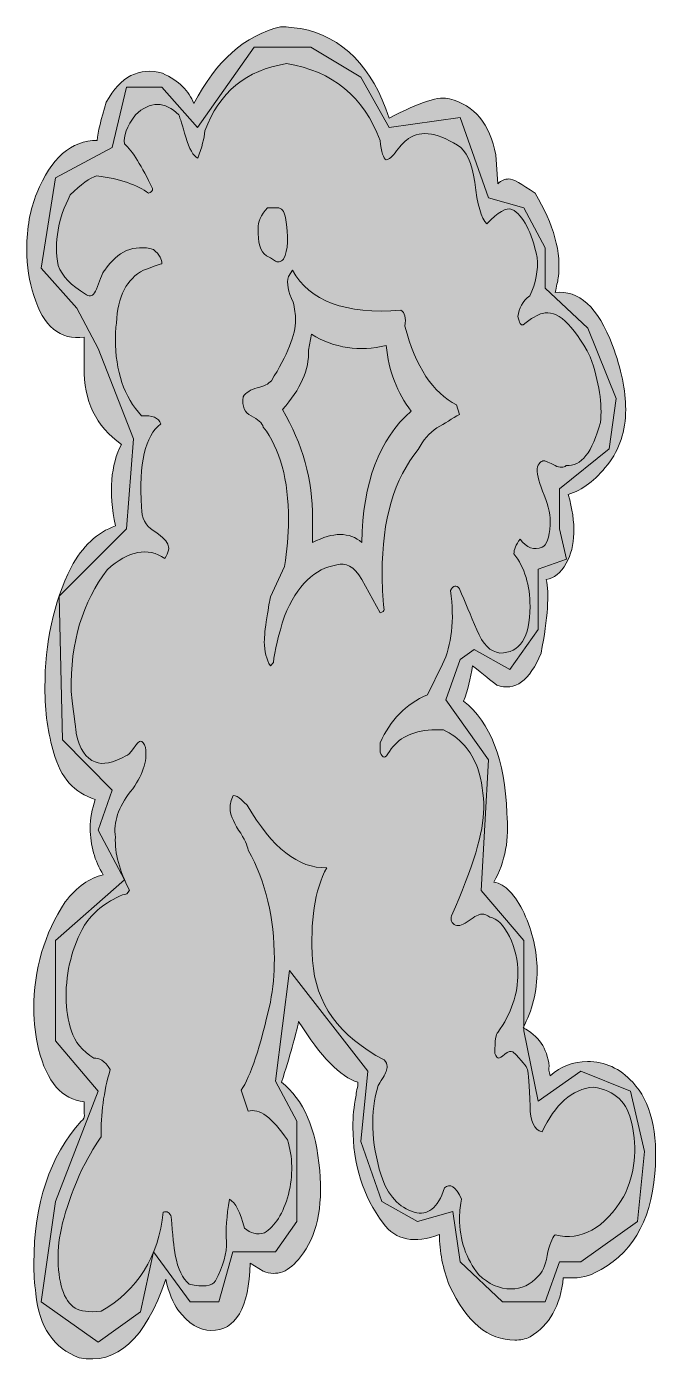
# Model space of a CAD drawing. Extents: x 320 to 1608, y -1070 to -806.
# Drawn here: x 647.4 to 771.4, y -1069.6 to -806.5 of the extents above; entities that cross this region are included whole.
import ezdxf

# ---------------------------------------------------------------- set-up
doc = ezdxf.new("R2010")
doc.units = 0
doc.header["$MEASUREMENT"] = 0
doc.layers.add('katman 1', color=7, linetype='Continuous')

# ---------------------------------------------------------------- blocks, each defined once
blk = doc.blocks.new('block 2')
at = {"layer": 'katman 1', "true_color": 0xffffff}
h = blk.add_hatch(color=7, dxfattribs=at)
h.dxf.hatch_style = 2
edge = h.paths.add_edge_path()
edge.add_spline(control_points=[(770.78, -1031.96), (769.99, -1041.62), (766.04, -1048.13), (758.92, -1051.48), (757.46, -1052.32), (755.42, -1052.64), (752.79, -1052.43), (752.26, -1057.89), (750.08, -1061.77), (746.26, -1064.08), (745.34, -1064.5), (744.35, -1064.71), (743.3, -1064.71), (738.02, -1064.71), (733.74, -1061.14), (730.44, -1054), (729.13, -1050.65), (728.47, -1047.29), (728.47, -1043.92), (723.59, -1045.81), (719.9, -1045.08), (717.39, -1041.72), (713.44, -1036.47), (711.46, -1030.18), (711.46, -1022.82), (711.46, -1020.73), (711.66, -1018.73), (712.06, -1016.84), (712.06, -1016.42), (712.12, -1015.95), (712.25, -1015.42), (712.38, -1014.9), (712.45, -1014.43), (712.45, -1014.01), (709.02, -1012.96), (705.14, -1008.97), (700.79, -1002.04), (700.26, -1004.77), (699.14, -1008.76), (697.42, -1014.01), (701.77, -1017.37), (704.28, -1023.14), (704.94, -1031.33), (705.6, -1038.68), (704.34, -1044.35), (701.18, -1048.33), (698.94, -1051.28), (696.5, -1052.22), (693.86, -1051.17), (693.86, -1051.17), (691.29, -1049.59), (691.29, -1049.59), (691.03, -1058.41), (688.46, -1062.82), (683.58, -1062.82), (681.34, -1062.82), (679.17, -1061.46), (677.06, -1058.73), (676.13, -1057.47), (675.34, -1055.47), (674.69, -1052.74), (670.73, -1064.5), (665.06, -1069.64), (657.68, -1068.17), (652.67, -1066.29), (649.84, -1062.1), (649.18, -1055.59), (648.91, -1053.5), (648.78, -1051.51), (648.78, -1049.62), (648.78, -1037.88), (651.89, -1028.54), (658.09, -1021.62), (658.61, -1021.42), (658.8, -1020.89), (658.67, -1020.05), (658.67, -1020.05), (658.67, -1017.85), (658.67, -1017.85), (654.32, -1017.43), (651.33, -1013.97), (649.72, -1007.47), (649.09, -1004.95), (648.78, -1002.33), (648.78, -999.6), (648.78, -991.85), (650.83, -984.82), (654.93, -978.53), (657.24, -975.6), (659.74, -973.81), (662.43, -973.19), (660.71, -970.46), (659.86, -967.42), (659.86, -964.06), (659.86, -962.18), (660.18, -960.29), (660.84, -958.4), (656.76, -957.14), (654.05, -954.1), (652.74, -949.28), (651.55, -945.51), (650.96, -941.21), (650.96, -936.38), (650.96, -927.58), (652.67, -919.72), (656.1, -912.79), (658.34, -908.6), (661.24, -905.88), (664.8, -904.62), (663.48, -897.91), (663.88, -892.56), (665.99, -888.58), (660.97, -885.02), (658.54, -879.98), (658.67, -873.48), (658.67, -873.48), (658.67, -867.5), (658.67, -867.5), (653.92, -868.13), (650.63, -865.41), (648.78, -859.33), (647.86, -856.6), (647.4, -853.56), (647.4, -850.2), (647.4, -846.01), (648.06, -842.34), (649.38, -839.2), (652.14, -832.28), (656.1, -828.82), (661.24, -828.82), (661.37, -827.14), (661.96, -824.62), (663.02, -821.27), (665.79, -816.24), (669.48, -814.35), (674.09, -815.61), (677.26, -817.08), (679.3, -819.07), (680.22, -821.59), (684.57, -813.19), (690.24, -808.16), (697.23, -806.47), (698.02, -806.47), (699.33, -806.58), (701.18, -806.79), (709.49, -808.47), (715.28, -814.35), (718.58, -824.42), (724.64, -821.27), (728.6, -820.01), (730.44, -820.64), (735.32, -821.9), (738.35, -825.58), (739.54, -831.67), (739.54, -831.67), (739.94, -837.34), (739.94, -837.34), (740.59, -836.71), (741.32, -836.39), (742.11, -836.39), (742.9, -836.39), (744.61, -837.34), (747.25, -839.22), (750.94, -845.32), (752.46, -850.88), (751.8, -855.92), (751.67, -856.55), (751.47, -857.49), (751.21, -858.75), (755.82, -858.12), (759.58, -861.58), (762.48, -869.14), (764.19, -873.76), (765.05, -877.96), (765.05, -881.74), (765.05, -885.94), (763.86, -889.56), (761.49, -892.6), (759.11, -895.65), (756.54, -897.59), (753.78, -898.43), (755.36, -904.1), (755.23, -908.62), (753.38, -911.97), (752.32, -913.86), (751.01, -914.91), (749.43, -915.12), (750.08, -917.85), (749.75, -922.68), (748.44, -929.61), (746.19, -935.07), (743.3, -937.17), (739.74, -935.91), (738.68, -935.07), (737.1, -933.81), (734.99, -932.13), (734.6, -934.65), (734, -936.96), (733.21, -939.06), (738.48, -943.26), (741.32, -950.6), (741.71, -961.1), (742.24, -966.14), (741.38, -970.66), (739.14, -974.64), (741.38, -975.06), (743.36, -977.11), (745.08, -980.78), (746.79, -984.46), (747.65, -988.18), (747.65, -991.96), (747.65, -996.16), (746.72, -999.94), (744.88, -1003.3), (747.91, -1004.77), (749.62, -1007.29), (750.02, -1010.86), (749.89, -1011.28), (749.95, -1011.91), (750.22, -1012.75), (752.32, -1010.86), (754.77, -1009.91), (757.53, -1009.91), (760.96, -1009.91), (763.93, -1011.28), (766.43, -1014.01), (769.99, -1017.79), (771.44, -1023.77), (770.78, -1031.96)], knot_values=[0, 0, 0, 0, 1, 1, 1, 2, 2, 2, 3, 3, 3, 4, 4, 4, 5, 5, 5, 6, 6, 6, 7, 7, 7, 8, 8, 8, 9, 9, 9, 10, 10, 10, 11, 11, 11, 12, 12, 12, 13, 13, 13, 14, 14, 14, 15, 15, 15, 16, 16, 16, 17, 17, 17, 18, 18, 18, 19, 19, 19, 20, 20, 20, 21, 21, 21, 22, 22, 22, 23, 23, 23, 24, 24, 24, 25, 25, 25, 26, 26, 26, 27, 27, 27, 28, 28, 28, 29, 29, 29, 30, 30, 30, 31, 31, 31, 32, 32, 32, 33, 33, 33, 34, 34, 34, 35, 35, 35, 36, 36, 36, 37, 37, 37, 38, 38, 38, 39, 39, 39, 40, 40, 40, 41, 41, 41, 42, 42, 42, 43, 43, 43, 44, 44, 44, 45, 45, 45, 46, 46, 46, 47, 47, 47, 48, 48, 48, 49, 49, 49, 50, 50, 50, 51, 51, 51, 52, 52, 52, 53, 53, 53, 54, 54, 54, 55, 55, 55, 56, 56, 56, 57, 57, 57, 58, 58, 58, 59, 59, 59, 60, 60, 60, 61, 61, 61, 62, 62, 62, 63, 63, 63, 64, 64, 64, 65, 65, 65, 66, 66, 66, 67, 67, 67, 68, 68, 68, 69, 69, 69, 70, 70, 70, 71, 71, 71, 72, 72, 72, 73, 73, 73, 74, 74, 74, 75, 75, 75, 76, 76, 76, 76], degree=3, periodic=1)
edge = h.paths.add_edge_path()
edge.add_spline(control_points=[(766.23, -1022.14), (765.44, -1017.97), (762.94, -1015.58), (758.72, -1014.95), (754.5, -1015.38), (751.14, -1018.31), (748.64, -1023.77), (747.05, -1023.35), (746.26, -1021.67), (746.26, -1018.73), (746.13, -1014.53), (745.97, -1012.12), (745.77, -1011.49), (745.57, -1010.86), (744.61, -1009.71), (742.9, -1008.02), (742.51, -1007.82), (741.98, -1007.97), (741.32, -1008.5), (740.66, -1009.02), (740.26, -1009.28), (740.13, -1009.28), (739.87, -1009.28), (739.6, -1008.97), (739.34, -1008.34), (739.34, -1005.82), (739.54, -1004.46), (739.94, -1004.24), (742.57, -1000.46), (743.89, -996.58), (743.89, -992.59), (743.89, -990.07), (743.33, -987.66), (742.21, -985.35), (741.09, -983.04), (739.8, -981.78), (738.35, -981.57), (737.83, -981.15), (737.3, -980.94), (736.77, -980.94), (736.24, -980.94), (735.42, -981.36), (734.3, -982.2), (733.18, -983.04), (732.29, -983.36), (731.63, -983.14), (730.84, -982.73), (730.57, -982.1), (730.84, -981.25), (735.06, -971.81), (737.17, -964.78), (737.17, -960.16), (737.17, -957.43), (736.77, -954.8), (735.98, -952.28), (734.66, -948.71), (732.42, -946.2), (729.26, -944.72), (724.91, -944.52), (721.74, -945.46), (719.77, -947.56), (719.5, -947.77), (719.14, -948.24), (718.68, -948.98), (718.22, -949.71), (717.85, -950.08), (717.59, -950.08), (717.33, -950.08), (717.06, -949.76), (716.8, -949.13), (716.8, -948.71), (716.8, -948.09), (716.8, -947.24), (718.78, -942.83), (721.87, -939.69), (726.09, -937.8), (726.09, -937.8), (729.06, -931.81), (729.06, -931.81), (730.91, -928.03), (731.43, -923.21), (730.64, -917.33), (731.17, -916.28), (731.76, -916.17), (732.42, -917.01), (733.48, -919.53), (734.6, -922.21), (735.78, -925.04), (736.97, -927.88), (738.48, -929.4), (740.33, -929.61), (744.29, -929.61), (746.26, -926.57), (746.26, -920.48), (746.26, -916.28), (745.21, -912.81), (743.1, -910.08), (743.1, -909.25), (743.49, -908.3), (744.29, -907.25), (745.6, -908.93), (747.05, -909.45), (748.64, -908.82), (749.56, -908.4), (750.08, -906.93), (750.22, -904.41), (750.35, -902.74), (749.95, -900.79), (749.03, -898.59), (748.11, -896.38), (747.65, -894.65), (747.65, -893.39), (747.91, -892.34), (748.37, -891.82), (749.03, -891.82), (749.29, -891.82), (750.02, -892.13), (751.21, -892.76), (752.13, -893.19), (752.85, -893.19), (753.38, -892.76), (756.28, -892.97), (758.52, -890.14), (760.1, -884.26), (760.5, -880.69), (759.83, -876.39), (758.1, -871.35), (754.63, -864.84), (751.5, -862.01), (748.69, -862.84), (747.76, -863.06), (746.49, -863.79), (744.89, -865.05), (744.49, -865.26), (744.16, -864.73), (743.89, -863.47), (744.03, -861.8), (744.8, -860.43), (746.19, -859.38), (747.42, -856.86), (747.91, -854.34), (747.65, -851.82), (746.59, -846.78), (744.94, -843.63), (742.7, -842.37), (741.65, -841.96), (740, -842.9), (737.76, -845.21), (736.7, -844.16), (735.91, -841.43), (735.39, -837.02), (734.86, -833.24), (733.74, -830.83), (732.03, -829.78), (727.68, -827.05), (724.31, -826.74), (721.94, -828.83), (721.55, -829.04), (720.92, -829.73), (720.06, -830.88), (719.21, -832.04), (718.51, -832.61), (717.99, -832.61), (717.46, -832.4), (717.06, -831.15), (716.8, -828.83), (713.64, -820.23), (707.51, -815.19), (698.41, -813.72), (690.5, -814.98), (685.17, -819.38), (682.4, -826.94), (682.26, -828.41), (681.8, -830.2), (681.01, -832.3), (680.09, -831.88), (679.3, -830.52), (678.64, -828.2), (677.98, -825.9), (677.52, -824.42), (677.26, -823.79), (674.49, -821.07), (671.65, -821.07), (668.75, -823.79), (667.04, -826.11), (666.31, -828), (666.58, -829.46), (668.16, -830.93), (670, -833.87), (672.12, -838.28), (672.12, -838.7), (671.85, -839.02), (671.31, -839.22), (669.18, -837.55), (665.79, -836.39), (661.12, -835.76), (659.79, -836.18), (658.06, -837.44), (655.93, -839.54), (653.54, -844.16), (652.74, -848.78), (653.53, -853.4), (654.33, -855.5), (656.12, -857.39), (658.92, -859.06), (659.19, -859.28), (659.52, -859.38), (659.92, -859.38), (660.45, -859.38), (660.98, -858.59), (661.51, -857.02), (662.05, -855.44), (662.45, -854.55), (662.71, -854.34), (665.24, -850.56), (668.44, -849.2), (672.3, -850.25), (673.49, -851.3), (674.02, -852.24), (673.9, -853.08), (673.1, -853.29), (671.92, -853.71), (670.34, -854.34), (667.04, -856.02), (665.26, -859.49), (665, -864.73), (664.86, -865.79), (664.8, -866.83), (664.8, -867.88), (664.8, -874.18), (666.51, -879.22), (669.94, -883), (672.05, -882.79), (673.3, -883.31), (673.7, -884.57), (670.66, -886.89), (669.41, -892.34), (669.94, -900.95), (669.94, -903.05), (670.7, -904.57), (672.21, -905.52), (673.73, -906.46), (674.69, -907.36), (675.08, -908.19), (675.48, -908.82), (675.28, -909.77), (674.49, -911.03), (671.19, -908.72), (667.43, -909.45), (663.22, -913.23), (658.34, -919.53), (655.97, -927.51), (656.1, -937.17), (656.76, -942.42), (657.09, -945.15), (657.09, -945.35), (657.75, -948.5), (659, -950.39), (660.84, -951.02), (662.29, -951.65), (664.34, -951.23), (666.97, -949.76), (667.24, -949.76), (667.7, -949.29), (668.36, -948.35), (669.02, -947.4), (669.48, -946.93), (669.74, -946.93), (670.14, -946.93), (670.47, -947.35), (670.73, -948.19), (671.13, -950.92), (670.14, -953.81), (667.77, -956.85), (665.39, -959.89), (664.4, -962.89), (664.8, -965.82), (664.67, -968.97), (665.59, -972.44), (667.57, -976.22), (667.31, -976.85), (666.86, -977.16), (666.23, -977.16), (662.78, -978.63), (660.29, -980.63), (658.75, -983.14), (656.32, -987.35), (655.11, -992.07), (655.11, -997.32), (655.11, -999.63), (655.46, -1001.83), (656.15, -1003.93), (656.84, -1006.03), (658.32, -1007.82), (660.59, -1009.28), (661.6, -1009.08), (662.67, -1009.81), (663.81, -1011.49), (662.49, -1015.9), (661.9, -1020.31), (662.03, -1024.71), (661.11, -1025.97), (659.86, -1028.07), (658.27, -1031.01), (655.11, -1038.15), (653.53, -1043.82), (653.53, -1048.02), (653.53, -1053.48), (654.64, -1056.94), (656.88, -1058.41), (657.93, -1059.04), (659.63, -1059.25), (661.99, -1059.04), (669.21, -1054.84), (673.28, -1048.33), (674.2, -1039.52), (674.99, -1039.31), (675.51, -1039.62), (675.78, -1040.46), (676.04, -1044.03), (676.3, -1046.55), (676.56, -1048.02), (677.09, -1050.75), (678, -1052.64), (679.32, -1053.69), (682.08, -1054.32), (683.78, -1054.11), (684.44, -1053.06), (686.01, -1050.12), (686.73, -1047.55), (686.6, -1045.34), (686.47, -1043.14), (686.67, -1040.36), (687.19, -1037), (688.37, -1037.63), (689.36, -1039.52), (690.15, -1042.67), (691.33, -1043.72), (692.64, -1044.03), (694.08, -1043.61), (696.18, -1042.35), (697.76, -1039.83), (698.81, -1036.05), (699.73, -1032.27), (699.66, -1028.7), (698.61, -1025.34), (695.64, -1020.94), (693.06, -1019.05), (690.87, -1019.68), (690.87, -1019.68), (689.52, -1015.58), (689.52, -1015.58), (691.36, -1012.86), (693.27, -1007.08), (695.25, -998.26), (695.77, -995.53), (696.04, -992.7), (696.04, -989.76), (696.04, -981.78), (694.33, -974.64), (690.9, -968.34), (690.77, -967.51), (690.14, -966.19), (689.02, -964.41), (687.9, -962.63), (687.34, -961.21), (687.34, -960.16), (687.34, -959.32), (687.54, -958.48), (687.93, -957.64), (688.46, -957.64), (688.99, -957.9), (689.52, -958.42), (690.04, -958.95), (690.44, -959.32), (690.7, -959.53), (695.58, -967.92), (700.79, -972.02), (706.32, -971.81), (703.95, -976.22), (703.03, -982.31), (703.55, -990.07), (704.09, -998.47), (708.77, -1004.98), (717.58, -1009.6), (717.98, -1010.02), (718.19, -1010.44), (718.19, -1010.86), (718.19, -1011.49), (717.92, -1012.23), (717.39, -1013.06), (716.87, -1013.9), (716.54, -1014.43), (716.41, -1014.64), (714.82, -1019.89), (715.02, -1025.77), (717, -1032.27), (718.32, -1036.26), (720.49, -1038.68), (723.52, -1039.52), (726.16, -1040.36), (728.14, -1038.78), (729.46, -1034.79), (730.51, -1033.74), (731.63, -1034.47), (732.82, -1036.96), (732.55, -1037.99), (732.42, -1039.24), (732.42, -1040.68), (732.42, -1045.02), (733.67, -1048.74), (736.18, -1051.84), (738.16, -1053.7), (740.26, -1054.63), (742.51, -1054.63), (744.61, -1054.63), (746.39, -1053.8), (747.84, -1052.13), (748.64, -1051.51), (749.23, -1050.16), (749.62, -1048.07), (750.02, -1045.99), (750.54, -1044.64), (751.21, -1044.01), (756.35, -1045.26), (760.83, -1042.76), (764.65, -1036.51), (766.89, -1031.93), (767.42, -1027.14), (766.23, -1022.14)], knot_values=[0, 0, 0, 0, 1, 1, 1, 2, 2, 2, 3, 3, 3, 4, 4, 4, 5, 5, 5, 6, 6, 6, 7, 7, 7, 8, 8, 8, 9, 9, 9, 10, 10, 10, 11, 11, 11, 12, 12, 12, 13, 13, 13, 14, 14, 14, 15, 15, 15, 16, 16, 16, 17, 17, 17, 18, 18, 18, 19, 19, 19, 20, 20, 20, 21, 21, 21, 22, 22, 22, 23, 23, 23, 24, 24, 24, 25, 25, 25, 26, 26, 26, 27, 27, 27, 28, 28, 28, 29, 29, 29, 30, 30, 30, 31, 31, 31, 32, 32, 32, 33, 33, 33, 34, 34, 34, 35, 35, 35, 36, 36, 36, 37, 37, 37, 38, 38, 38, 39, 39, 39, 40, 40, 40, 41, 41, 41, 42, 42, 42, 43, 43, 43, 44, 44, 44, 45, 45, 45, 46, 46, 46, 47, 47, 47, 48, 48, 48, 49, 49, 49, 50, 50, 50, 51, 51, 51, 52, 52, 52, 53, 53, 53, 54, 54, 54, 55, 55, 55, 56, 56, 56, 57, 57, 57, 58, 58, 58, 59, 59, 59, 60, 60, 60, 61, 61, 61, 62, 62, 62, 63, 63, 63, 64, 64, 64, 65, 65, 65, 66, 66, 66, 67, 67, 67, 68, 68, 68, 69, 69, 69, 70, 70, 70, 71, 71, 71, 72, 72, 72, 73, 73, 73, 74, 74, 74, 75, 75, 75, 76, 76, 76, 77, 77, 77, 78, 78, 78, 79, 79, 79, 80, 80, 80, 81, 81, 81, 82, 82, 82, 83, 83, 83, 84, 84, 84, 85, 85, 85, 86, 86, 86, 87, 87, 87, 88, 88, 88, 89, 89, 89, 90, 90, 90, 91, 91, 91, 92, 92, 92, 93, 93, 93, 94, 94, 94, 95, 95, 95, 96, 96, 96, 97, 97, 97, 98, 98, 98, 99, 99, 99, 100, 100, 100, 101, 101, 101, 102, 102, 102, 103, 103, 103, 104, 104, 104, 105, 105, 105, 106, 106, 106, 107, 107, 107, 108, 108, 108, 109, 109, 109, 110, 110, 110, 111, 111, 111, 112, 112, 112, 113, 113, 113, 114, 114, 114, 115, 115, 115, 116, 116, 116, 117, 117, 117, 118, 118, 118, 119, 119, 119, 120, 120, 120, 121, 121, 121, 122, 122, 122, 123, 123, 123, 124, 124, 124, 125, 125, 125, 126, 126, 126, 127, 127, 127, 128, 128, 128, 129, 129, 129, 130, 130, 130, 131, 131, 131, 132, 132, 132, 133, 133, 133, 134, 134, 134, 135, 135, 135, 136, 136, 136, 137, 137, 137, 138, 138, 138, 139, 139, 139, 140, 140, 140, 141, 141, 141, 142, 142, 142, 143, 143, 143, 143], degree=3, periodic=1)
edge = h.paths.add_edge_path()
edge.add_spline(control_points=[(727.97, -885.36), (726.46, -886.31), (725.24, -887.72), (724.31, -889.61), (719.57, -895.28), (717.2, -903.37), (717.2, -913.86), (717.2, -916.17), (717.33, -918.59), (717.59, -921.1), (717.59, -921.32), (717.33, -921.53), (716.8, -921.73), (716.8, -921.73), (713.24, -915.12), (713.24, -915.12), (711.66, -912.6), (710.01, -911.66), (708.3, -912.29), (703.95, -912.92), (700.52, -916.28), (698.02, -922.36), (696.83, -926.14), (696.11, -929.19), (695.84, -931.5), (695.84, -931.5), (695.25, -932.13), (695.25, -932.13), (694.46, -930.87), (694.06, -929.29), (694.06, -927.4), (694.06, -926.35), (694.23, -924.78), (694.56, -922.68), (694.88, -920.58), (695.12, -919.22), (695.25, -918.59), (695.25, -918.59), (698.02, -912.6), (698.02, -912.6), (698.54, -909.45), (698.81, -906.41), (698.81, -903.47), (698.81, -895.49), (697.16, -889.41), (693.86, -885.2), (693.6, -884.37), (692.81, -883.63), (691.49, -883), (690.17, -882.37), (689.65, -881.11), (689.91, -879.22), (690.44, -878.38), (691.36, -877.8), (692.68, -877.49), (693.99, -877.17), (694.92, -876.7), (695.45, -876.07), (698.61, -871.03), (700.19, -867.05), (700.19, -864.1), (700.19, -863.06), (700.04, -861.9), (699.73, -860.64), (698.72, -858.54), (698.41, -856.86), (698.81, -855.6), (698.81, -855.6), (699.61, -854.34), (699.61, -854.34), (702.92, -860.43), (710.01, -863.06), (720.89, -862.21), (721.68, -862.64), (721.95, -863.69), (721.68, -865.36), (723.8, -873.34), (727.19, -878.49), (731.83, -880.79), (731.83, -880.79), (732.42, -882.68), (732.42, -882.68), (730.97, -883.53), (729.49, -884.42), (727.97, -885.36)], knot_values=[0, 0, 0, 0, 1, 1, 1, 2, 2, 2, 3, 3, 3, 4, 4, 4, 5, 5, 5, 6, 6, 6, 7, 7, 7, 8, 8, 8, 9, 9, 9, 10, 10, 10, 11, 11, 11, 12, 12, 12, 13, 13, 13, 14, 14, 14, 15, 15, 15, 16, 16, 16, 17, 17, 17, 18, 18, 18, 19, 19, 19, 20, 20, 20, 21, 21, 21, 22, 22, 22, 23, 23, 23, 24, 24, 24, 25, 25, 25, 26, 26, 26, 27, 27, 27, 28, 28, 28, 28], degree=3, periodic=1)
edge = h.paths.add_edge_path()
edge.add_spline(control_points=[(698.22, -843.95), (698.87, -847.73), (698.74, -850.46), (697.82, -852.14), (697.29, -852.77), (696.7, -852.87), (696.04, -852.45), (695.51, -852.03), (694.98, -851.72), (694.46, -851.51), (693.27, -850.67), (692.74, -848.88), (692.88, -846.15), (692.74, -844.89), (693.34, -843.53), (694.66, -842.06), (695.31, -842.06), (695.97, -842.06), (696.63, -842.06), (697.42, -842.06), (697.95, -842.69), (698.22, -843.95)], knot_values=[0, 0, 0, 0, 1, 1, 1, 2, 2, 2, 3, 3, 3, 4, 4, 4, 5, 5, 5, 6, 6, 6, 7, 7, 7, 7], degree=3, periodic=1)
edge = h.paths.add_edge_path()
edge.add_spline(control_points=[(722.93, -882.05), (720.16, -878.49), (718.51, -874.18), (717.99, -869.14), (712.71, -870.4), (707.84, -869.67), (703.36, -866.94), (703.36, -866.94), (702.76, -870.09), (702.76, -870.09), (702.89, -873.87), (701.18, -877.75), (697.62, -881.74), (701.58, -888.46), (703.55, -895.6), (703.55, -903.15), (703.55, -904.63), (703.55, -906.2), (703.55, -907.88), (707.56, -905.78), (710.79, -905.78), (713.24, -907.88), (713.37, -896.12), (716.6, -887.52), (722.93, -882.05)], knot_values=[0, 0, 0, 0, 1, 1, 1, 2, 2, 2, 3, 3, 3, 4, 4, 4, 5, 5, 5, 6, 6, 6, 7, 7, 7, 8, 8, 8, 8], degree=3, periodic=1)
at = {"layer": 'katman 1', "lineweight": 0}
for points, knots in [([(770.78, -1031.96), (769.99, -1041.62), (766.04, -1048.13), (758.92, -1051.48), (757.46, -1052.32), (755.42, -1052.64), (752.79, -1052.43), (752.26, -1057.89), (750.08, -1061.77), (746.26, -1064.08), (745.34, -1064.5), (744.35, -1064.71), (743.3, -1064.71), (738.02, -1064.71), (733.74, -1061.14), (730.44, -1054), (729.13, -1050.65), (728.47, -1047.29), (728.47, -1043.92), (723.59, -1045.81), (719.9, -1045.08), (717.39, -1041.72), (713.44, -1036.47), (711.46, -1030.18), (711.46, -1022.82), (711.46, -1020.73), (711.66, -1018.73), (712.06, -1016.84), (712.06, -1016.42), (712.12, -1015.95), (712.25, -1015.42), (712.38, -1014.9), (712.45, -1014.43), (712.45, -1014.01), (709.02, -1012.96), (705.14, -1008.97), (700.79, -1002.04), (700.26, -1004.77), (699.14, -1008.76), (697.42, -1014.01), (701.77, -1017.37), (704.28, -1023.14), (704.94, -1031.33), (705.6, -1038.68), (704.34, -1044.35), (701.18, -1048.33), (698.94, -1051.28), (696.5, -1052.22), (693.86, -1051.17), (693.86, -1051.17), (691.29, -1049.59), (691.29, -1049.59), (691.03, -1058.41), (688.46, -1062.82), (683.58, -1062.82), (681.34, -1062.82), (679.17, -1061.46), (677.06, -1058.73), (676.13, -1057.47), (675.34, -1055.47), (674.69, -1052.74), (670.73, -1064.5), (665.06, -1069.64), (657.68, -1068.17), (652.67, -1066.29), (649.84, -1062.1), (649.18, -1055.59), (648.91, -1053.5), (648.78, -1051.51), (648.78, -1049.62), (648.78, -1037.88), (651.89, -1028.54), (658.09, -1021.62), (658.61, -1021.42), (658.8, -1020.89), (658.67, -1020.05), (658.67, -1020.05), (658.67, -1017.85), (658.67, -1017.85), (654.32, -1017.43), (651.33, -1013.97), (649.72, -1007.47), (649.09, -1004.95), (648.78, -1002.33), (648.78, -999.6), (648.78, -991.85), (650.83, -984.82), (654.93, -978.53), (657.24, -975.6), (659.74, -973.81), (662.43, -973.19), (660.71, -970.46), (659.86, -967.42), (659.86, -964.06), (659.86, -962.18), (660.18, -960.29), (660.84, -958.4), (656.76, -957.14), (654.05, -954.1), (652.74, -949.28), (651.55, -945.51), (650.96, -941.21), (650.96, -936.38), (650.96, -927.58), (652.67, -919.72), (656.1, -912.79), (658.34, -908.6), (661.24, -905.88), (664.8, -904.62), (663.48, -897.91), (663.88, -892.56), (665.99, -888.58), (660.97, -885.02), (658.54, -879.98), (658.67, -873.48), (658.67, -873.48), (658.67, -867.5), (658.67, -867.5), (653.92, -868.13), (650.63, -865.41), (648.78, -859.33), (647.86, -856.6), (647.4, -853.56), (647.4, -850.2), (647.4, -846.01), (648.06, -842.34), (649.38, -839.2), (652.14, -832.28), (656.1, -828.82), (661.24, -828.82), (661.37, -827.14), (661.96, -824.62), (663.02, -821.27), (665.79, -816.24), (669.48, -814.35), (674.09, -815.61), (677.26, -817.08), (679.3, -819.07), (680.22, -821.59), (684.57, -813.19), (690.24, -808.16), (697.23, -806.47), (698.02, -806.47), (699.33, -806.58), (701.18, -806.79), (709.49, -808.47), (715.28, -814.35), (718.58, -824.42), (724.64, -821.27), (728.6, -820.01), (730.44, -820.64), (735.32, -821.9), (738.35, -825.58), (739.54, -831.67), (739.54, -831.67), (739.94, -837.34), (739.94, -837.34), (740.59, -836.71), (741.32, -836.39), (742.11, -836.39), (742.9, -836.39), (744.61, -837.34), (747.25, -839.22), (750.94, -845.32), (752.46, -850.88), (751.8, -855.92), (751.67, -856.55), (751.47, -857.49), (751.21, -858.75), (755.82, -858.12), (759.58, -861.58), (762.48, -869.14), (764.19, -873.76), (765.05, -877.96), (765.05, -881.74), (765.05, -885.94), (763.86, -889.56), (761.49, -892.6), (759.11, -895.65), (756.54, -897.59), (753.78, -898.43), (755.36, -904.1), (755.23, -908.62), (753.38, -911.97), (752.32, -913.86), (751.01, -914.91), (749.43, -915.12), (750.08, -917.85), (749.75, -922.68), (748.44, -929.61), (746.19, -935.07), (743.3, -937.17), (739.74, -935.91), (738.68, -935.07), (737.1, -933.81), (734.99, -932.13), (734.6, -934.65), (734, -936.96), (733.21, -939.06), (738.48, -943.26), (741.32, -950.6), (741.71, -961.1), (742.24, -966.14), (741.38, -970.66), (739.14, -974.64), (741.38, -975.06), (743.36, -977.11), (745.08, -980.78), (746.79, -984.46), (747.65, -988.18), (747.65, -991.96), (747.65, -996.16), (746.72, -999.94), (744.88, -1003.3), (747.91, -1004.77), (749.62, -1007.29), (750.02, -1010.86), (749.89, -1011.28), (749.95, -1011.91), (750.22, -1012.75), (752.32, -1010.86), (754.77, -1009.91), (757.53, -1009.91), (760.96, -1009.91), (763.93, -1011.28), (766.43, -1014.01), (769.99, -1017.79), (771.44, -1023.77), (770.78, -1031.96)], [0, 0, 0, 0, 1, 1, 1, 2, 2, 2, 3, 3, 3, 4, 4, 4, 5, 5, 5, 6, 6, 6, 7, 7, 7, 8, 8, 8, 9, 9, 9, 10, 10, 10, 11, 11, 11, 12, 12, 12, 13, 13, 13, 14, 14, 14, 15, 15, 15, 16, 16, 16, 17, 17, 17, 18, 18, 18, 19, 19, 19, 20, 20, 20, 21, 21, 21, 22, 22, 22, 23, 23, 23, 24, 24, 24, 25, 25, 25, 26, 26, 26, 27, 27, 27, 28, 28, 28, 29, 29, 29, 30, 30, 30, 31, 31, 31, 32, 32, 32, 33, 33, 33, 34, 34, 34, 35, 35, 35, 36, 36, 36, 37, 37, 37, 38, 38, 38, 39, 39, 39, 40, 40, 40, 41, 41, 41, 42, 42, 42, 43, 43, 43, 44, 44, 44, 45, 45, 45, 46, 46, 46, 47, 47, 47, 48, 48, 48, 49, 49, 49, 50, 50, 50, 51, 51, 51, 52, 52, 52, 53, 53, 53, 54, 54, 54, 55, 55, 55, 56, 56, 56, 57, 57, 57, 58, 58, 58, 59, 59, 59, 60, 60, 60, 61, 61, 61, 62, 62, 62, 63, 63, 63, 64, 64, 64, 65, 65, 65, 66, 66, 66, 67, 67, 67, 68, 68, 68, 69, 69, 69, 70, 70, 70, 71, 71, 71, 72, 72, 72, 73, 73, 73, 74, 74, 74, 75, 75, 75, 76, 76, 76, 76]), ([(766.23, -1022.14), (765.44, -1017.97), (762.94, -1015.58), (758.72, -1014.95), (754.5, -1015.38), (751.14, -1018.31), (748.64, -1023.77), (747.05, -1023.35), (746.26, -1021.67), (746.26, -1018.73), (746.13, -1014.53), (745.97, -1012.12), (745.77, -1011.49), (745.57, -1010.86), (744.61, -1009.71), (742.9, -1008.02), (742.51, -1007.82), (741.98, -1007.97), (741.32, -1008.5), (740.66, -1009.02), (740.26, -1009.28), (740.13, -1009.28), (739.87, -1009.28), (739.6, -1008.97), (739.34, -1008.34), (739.34, -1005.82), (739.54, -1004.46), (739.94, -1004.24), (742.57, -1000.46), (743.89, -996.58), (743.89, -992.59), (743.89, -990.07), (743.33, -987.66), (742.21, -985.35), (741.09, -983.04), (739.8, -981.78), (738.35, -981.57), (737.83, -981.15), (737.3, -980.94), (736.77, -980.94), (736.24, -980.94), (735.42, -981.36), (734.3, -982.2), (733.18, -983.04), (732.29, -983.36), (731.63, -983.14), (730.84, -982.73), (730.57, -982.1), (730.84, -981.25), (735.06, -971.81), (737.17, -964.78), (737.17, -960.16), (737.17, -957.43), (736.77, -954.8), (735.98, -952.28), (734.66, -948.71), (732.42, -946.2), (729.26, -944.72), (724.91, -944.52), (721.74, -945.46), (719.77, -947.56), (719.5, -947.77), (719.14, -948.24), (718.68, -948.98), (718.22, -949.71), (717.85, -950.08), (717.59, -950.08), (717.33, -950.08), (717.06, -949.76), (716.8, -949.13), (716.8, -948.71), (716.8, -948.09), (716.8, -947.24), (718.78, -942.83), (721.87, -939.69), (726.09, -937.8), (726.09, -937.8), (729.06, -931.81), (729.06, -931.81), (730.91, -928.03), (731.43, -923.21), (730.64, -917.33), (731.17, -916.28), (731.76, -916.17), (732.42, -917.01), (733.48, -919.53), (734.6, -922.21), (735.78, -925.04), (736.97, -927.88), (738.48, -929.4), (740.33, -929.61), (744.29, -929.61), (746.26, -926.57), (746.26, -920.48), (746.26, -916.28), (745.21, -912.81), (743.1, -910.08), (743.1, -909.25), (743.49, -908.3), (744.29, -907.25), (745.6, -908.93), (747.05, -909.45), (748.64, -908.82), (749.56, -908.4), (750.08, -906.93), (750.22, -904.41), (750.35, -902.74), (749.95, -900.79), (749.03, -898.59), (748.11, -896.38), (747.65, -894.65), (747.65, -893.39), (747.91, -892.34), (748.37, -891.82), (749.03, -891.82), (749.29, -891.82), (750.02, -892.13), (751.21, -892.76), (752.13, -893.19), (752.85, -893.19), (753.38, -892.76), (756.28, -892.97), (758.52, -890.14), (760.1, -884.26), (760.5, -880.69), (759.83, -876.39), (758.1, -871.35), (754.63, -864.84), (751.5, -862.01), (748.69, -862.84), (747.76, -863.06), (746.49, -863.79), (744.89, -865.05), (744.49, -865.26), (744.16, -864.73), (743.89, -863.47), (744.03, -861.8), (744.8, -860.43), (746.19, -859.38), (747.42, -856.86), (747.91, -854.34), (747.65, -851.82), (746.59, -846.78), (744.94, -843.63), (742.7, -842.37), (741.65, -841.96), (740, -842.9), (737.76, -845.21), (736.7, -844.16), (735.91, -841.43), (735.39, -837.02), (734.86, -833.24), (733.74, -830.83), (732.03, -829.78), (727.68, -827.05), (724.31, -826.74), (721.94, -828.83), (721.55, -829.04), (720.92, -829.73), (720.06, -830.88), (719.21, -832.04), (718.51, -832.61), (717.99, -832.61), (717.46, -832.4), (717.06, -831.15), (716.8, -828.83), (713.64, -820.23), (707.51, -815.19), (698.41, -813.72), (690.5, -814.98), (685.17, -819.38), (682.4, -826.94), (682.26, -828.41), (681.8, -830.2), (681.01, -832.3), (680.09, -831.88), (679.3, -830.52), (678.64, -828.2), (677.98, -825.9), (677.52, -824.42), (677.26, -823.79), (674.49, -821.07), (671.65, -821.07), (668.75, -823.79), (667.04, -826.11), (666.31, -828), (666.58, -829.46), (668.16, -830.93), (670, -833.87), (672.12, -838.28), (672.12, -838.7), (671.85, -839.02), (671.31, -839.22), (669.18, -837.55), (665.79, -836.39), (661.12, -835.76), (659.79, -836.18), (658.06, -837.44), (655.93, -839.54), (653.54, -844.16), (652.74, -848.78), (653.53, -853.4), (654.33, -855.5), (656.12, -857.39), (658.92, -859.06), (659.19, -859.28), (659.52, -859.38), (659.92, -859.38), (660.45, -859.38), (660.98, -858.59), (661.51, -857.02), (662.05, -855.44), (662.45, -854.55), (662.71, -854.34), (665.24, -850.56), (668.44, -849.2), (672.3, -850.25), (673.49, -851.3), (674.02, -852.24), (673.9, -853.08), (673.1, -853.29), (671.92, -853.71), (670.34, -854.34), (667.04, -856.02), (665.26, -859.49), (665, -864.73), (664.86, -865.79), (664.8, -866.83), (664.8, -867.88), (664.8, -874.18), (666.51, -879.22), (669.94, -883), (672.05, -882.79), (673.3, -883.31), (673.7, -884.57), (670.66, -886.89), (669.41, -892.34), (669.94, -900.95), (669.94, -903.05), (670.7, -904.57), (672.21, -905.52), (673.73, -906.46), (674.69, -907.36), (675.08, -908.19), (675.48, -908.82), (675.28, -909.77), (674.49, -911.03), (671.19, -908.72), (667.43, -909.45), (663.22, -913.23), (658.34, -919.53), (655.97, -927.51), (656.1, -937.17), (656.76, -942.42), (657.09, -945.15), (657.09, -945.35), (657.75, -948.5), (659, -950.39), (660.84, -951.02), (662.29, -951.65), (664.34, -951.23), (666.97, -949.76), (667.24, -949.76), (667.7, -949.29), (668.36, -948.35), (669.02, -947.4), (669.48, -946.93), (669.74, -946.93), (670.14, -946.93), (670.47, -947.35), (670.73, -948.19), (671.13, -950.92), (670.14, -953.81), (667.77, -956.85), (665.39, -959.89), (664.4, -962.89), (664.8, -965.82), (664.67, -968.97), (665.59, -972.44), (667.57, -976.22), (667.31, -976.85), (666.86, -977.16), (666.23, -977.16), (662.78, -978.63), (660.29, -980.63), (658.75, -983.14), (656.32, -987.35), (655.11, -992.07), (655.11, -997.32), (655.11, -999.63), (655.46, -1001.83), (656.15, -1003.93), (656.84, -1006.03), (658.32, -1007.82), (660.59, -1009.28), (661.6, -1009.08), (662.67, -1009.81), (663.81, -1011.49), (662.49, -1015.9), (661.9, -1020.31), (662.03, -1024.71), (661.11, -1025.97), (659.86, -1028.07), (658.27, -1031.01), (655.11, -1038.15), (653.53, -1043.82), (653.53, -1048.02), (653.53, -1053.48), (654.64, -1056.94), (656.88, -1058.41), (657.93, -1059.04), (659.63, -1059.25), (661.99, -1059.04), (669.21, -1054.84), (673.28, -1048.33), (674.2, -1039.52), (674.99, -1039.31), (675.51, -1039.62), (675.78, -1040.46), (676.04, -1044.03), (676.3, -1046.55), (676.56, -1048.02), (677.09, -1050.75), (678, -1052.64), (679.32, -1053.69), (682.08, -1054.32), (683.78, -1054.11), (684.44, -1053.06), (686.01, -1050.12), (686.73, -1047.55), (686.6, -1045.34), (686.47, -1043.14), (686.67, -1040.36), (687.19, -1037), (688.37, -1037.63), (689.36, -1039.52), (690.15, -1042.67), (691.33, -1043.72), (692.64, -1044.03), (694.08, -1043.61), (696.18, -1042.35), (697.76, -1039.83), (698.81, -1036.05), (699.73, -1032.27), (699.66, -1028.7), (698.61, -1025.34), (695.64, -1020.94), (693.06, -1019.05), (690.87, -1019.68), (690.87, -1019.68), (689.52, -1015.58), (689.52, -1015.58), (691.36, -1012.86), (693.27, -1007.08), (695.25, -998.26), (695.77, -995.53), (696.04, -992.7), (696.04, -989.76), (696.04, -981.78), (694.33, -974.64), (690.9, -968.34), (690.77, -967.51), (690.14, -966.19), (689.02, -964.41), (687.9, -962.63), (687.34, -961.21), (687.34, -960.16), (687.34, -959.32), (687.54, -958.48), (687.93, -957.64), (688.46, -957.64), (688.99, -957.9), (689.52, -958.42), (690.04, -958.95), (690.44, -959.32), (690.7, -959.53), (695.58, -967.92), (700.79, -972.02), (706.32, -971.81), (703.95, -976.22), (703.03, -982.31), (703.55, -990.07), (704.09, -998.47), (708.77, -1004.98), (717.58, -1009.6), (717.98, -1010.02), (718.19, -1010.44), (718.19, -1010.86), (718.19, -1011.49), (717.92, -1012.23), (717.39, -1013.06), (716.87, -1013.9), (716.54, -1014.43), (716.41, -1014.64), (714.82, -1019.89), (715.02, -1025.77), (717, -1032.27), (718.32, -1036.26), (720.49, -1038.68), (723.52, -1039.52), (726.16, -1040.36), (728.14, -1038.78), (729.46, -1034.79), (730.51, -1033.74), (731.63, -1034.47), (732.82, -1036.96), (732.55, -1037.99), (732.42, -1039.24), (732.42, -1040.68), (732.42, -1045.02), (733.67, -1048.74), (736.18, -1051.84), (738.16, -1053.7), (740.26, -1054.63), (742.51, -1054.63), (744.61, -1054.63), (746.39, -1053.8), (747.84, -1052.13), (748.64, -1051.51), (749.23, -1050.16), (749.62, -1048.07), (750.02, -1045.99), (750.54, -1044.64), (751.21, -1044.01), (756.35, -1045.26), (760.83, -1042.76), (764.65, -1036.51), (766.89, -1031.93), (767.42, -1027.14), (766.23, -1022.14)], [0, 0, 0, 0, 1, 1, 1, 2, 2, 2, 3, 3, 3, 4, 4, 4, 5, 5, 5, 6, 6, 6, 7, 7, 7, 8, 8, 8, 9, 9, 9, 10, 10, 10, 11, 11, 11, 12, 12, 12, 13, 13, 13, 14, 14, 14, 15, 15, 15, 16, 16, 16, 17, 17, 17, 18, 18, 18, 19, 19, 19, 20, 20, 20, 21, 21, 21, 22, 22, 22, 23, 23, 23, 24, 24, 24, 25, 25, 25, 26, 26, 26, 27, 27, 27, 28, 28, 28, 29, 29, 29, 30, 30, 30, 31, 31, 31, 32, 32, 32, 33, 33, 33, 34, 34, 34, 35, 35, 35, 36, 36, 36, 37, 37, 37, 38, 38, 38, 39, 39, 39, 40, 40, 40, 41, 41, 41, 42, 42, 42, 43, 43, 43, 44, 44, 44, 45, 45, 45, 46, 46, 46, 47, 47, 47, 48, 48, 48, 49, 49, 49, 50, 50, 50, 51, 51, 51, 52, 52, 52, 53, 53, 53, 54, 54, 54, 55, 55, 55, 56, 56, 56, 57, 57, 57, 58, 58, 58, 59, 59, 59, 60, 60, 60, 61, 61, 61, 62, 62, 62, 63, 63, 63, 64, 64, 64, 65, 65, 65, 66, 66, 66, 67, 67, 67, 68, 68, 68, 69, 69, 69, 70, 70, 70, 71, 71, 71, 72, 72, 72, 73, 73, 73, 74, 74, 74, 75, 75, 75, 76, 76, 76, 77, 77, 77, 78, 78, 78, 79, 79, 79, 80, 80, 80, 81, 81, 81, 82, 82, 82, 83, 83, 83, 84, 84, 84, 85, 85, 85, 86, 86, 86, 87, 87, 87, 88, 88, 88, 89, 89, 89, 90, 90, 90, 91, 91, 91, 92, 92, 92, 93, 93, 93, 94, 94, 94, 95, 95, 95, 96, 96, 96, 97, 97, 97, 98, 98, 98, 99, 99, 99, 100, 100, 100, 101, 101, 101, 102, 102, 102, 103, 103, 103, 104, 104, 104, 105, 105, 105, 106, 106, 106, 107, 107, 107, 108, 108, 108, 109, 109, 109, 110, 110, 110, 111, 111, 111, 112, 112, 112, 113, 113, 113, 114, 114, 114, 115, 115, 115, 116, 116, 116, 117, 117, 117, 118, 118, 118, 119, 119, 119, 120, 120, 120, 121, 121, 121, 122, 122, 122, 123, 123, 123, 124, 124, 124, 125, 125, 125, 126, 126, 126, 127, 127, 127, 128, 128, 128, 129, 129, 129, 130, 130, 130, 131, 131, 131, 132, 132, 132, 133, 133, 133, 134, 134, 134, 135, 135, 135, 136, 136, 136, 137, 137, 137, 138, 138, 138, 139, 139, 139, 140, 140, 140, 141, 141, 141, 142, 142, 142, 143, 143, 143, 143]), ([(698.22, -843.95), (698.87, -847.73), (698.74, -850.46), (697.82, -852.14), (697.29, -852.77), (696.7, -852.87), (696.04, -852.45), (695.51, -852.03), (694.98, -851.72), (694.46, -851.51), (693.27, -850.67), (692.74, -848.88), (692.88, -846.15), (692.74, -844.89), (693.34, -843.53), (694.66, -842.06), (695.31, -842.06), (695.97, -842.06), (696.63, -842.06), (697.42, -842.06), (697.95, -842.69), (698.22, -843.95)], [0, 0, 0, 0, 1, 1, 1, 2, 2, 2, 3, 3, 3, 4, 4, 4, 5, 5, 5, 6, 6, 6, 7, 7, 7, 7]), ([(727.97, -885.36), (726.46, -886.31), (725.24, -887.72), (724.31, -889.61), (719.57, -895.28), (717.2, -903.37), (717.2, -913.86), (717.2, -916.17), (717.33, -918.59), (717.59, -921.1), (717.59, -921.32), (717.33, -921.53), (716.8, -921.73), (716.8, -921.73), (713.24, -915.12), (713.24, -915.12), (711.66, -912.6), (710.01, -911.66), (708.3, -912.29), (703.95, -912.92), (700.52, -916.28), (698.02, -922.36), (696.83, -926.14), (696.11, -929.19), (695.84, -931.5), (695.84, -931.5), (695.25, -932.13), (695.25, -932.13), (694.46, -930.87), (694.06, -929.29), (694.06, -927.4), (694.06, -926.35), (694.23, -924.78), (694.56, -922.68), (694.88, -920.58), (695.12, -919.22), (695.25, -918.59), (695.25, -918.59), (698.02, -912.6), (698.02, -912.6), (698.54, -909.45), (698.81, -906.41), (698.81, -903.47), (698.81, -895.49), (697.16, -889.41), (693.86, -885.2), (693.6, -884.37), (692.81, -883.63), (691.49, -883), (690.17, -882.37), (689.65, -881.11), (689.91, -879.22), (690.44, -878.38), (691.36, -877.8), (692.68, -877.49), (693.99, -877.17), (694.92, -876.7), (695.45, -876.07), (698.61, -871.03), (700.19, -867.05), (700.19, -864.1), (700.19, -863.06), (700.04, -861.9), (699.73, -860.64), (698.72, -858.54), (698.41, -856.86), (698.81, -855.6), (698.81, -855.6), (699.61, -854.34), (699.61, -854.34), (702.92, -860.43), (710.01, -863.06), (720.89, -862.21), (721.68, -862.64), (721.95, -863.69), (721.68, -865.36), (723.8, -873.34), (727.19, -878.49), (731.83, -880.79), (731.83, -880.79), (732.42, -882.68), (732.42, -882.68), (730.97, -883.53), (729.49, -884.42), (727.97, -885.36)], [0, 0, 0, 0, 1, 1, 1, 2, 2, 2, 3, 3, 3, 4, 4, 4, 5, 5, 5, 6, 6, 6, 7, 7, 7, 8, 8, 8, 9, 9, 9, 10, 10, 10, 11, 11, 11, 12, 12, 12, 13, 13, 13, 14, 14, 14, 15, 15, 15, 16, 16, 16, 17, 17, 17, 18, 18, 18, 19, 19, 19, 20, 20, 20, 21, 21, 21, 22, 22, 22, 23, 23, 23, 24, 24, 24, 25, 25, 25, 26, 26, 26, 27, 27, 27, 28, 28, 28, 28]), ([(722.93, -882.05), (720.16, -878.49), (718.51, -874.18), (717.99, -869.14), (712.71, -870.4), (707.84, -869.67), (703.36, -866.94), (703.36, -866.94), (702.76, -870.09), (702.76, -870.09), (702.89, -873.87), (701.18, -877.75), (697.62, -881.74), (701.58, -888.46), (703.55, -895.6), (703.55, -903.15), (703.55, -904.63), (703.55, -906.2), (703.55, -907.88), (707.56, -905.78), (710.79, -905.78), (713.24, -907.88), (713.37, -896.12), (716.6, -887.52), (722.93, -882.05)], [0, 0, 0, 0, 1, 1, 1, 2, 2, 2, 3, 3, 3, 4, 4, 4, 5, 5, 5, 6, 6, 6, 7, 7, 7, 8, 8, 8, 8])]:
    blk.add_open_spline(points, degree=3, knots=knots, dxfattribs=at)

msp = doc.modelspace()

# ---------------------------------------------------------------- hatches: boundary and pattern name
at = {"layer": 'katman 1', "true_color": 0x267f00}
h = msp.add_hatch(color=86, dxfattribs=at)
h.dxf.hatch_style = 2
h.paths.add_polyline_path([(685.1, -1057.19), (679.52, -1057.19), (672.32, -1047.35), (669.75, -1059.17), (661.39, -1065.09), (650.23, -1057.19), (653.02, -1037.46), (661.39, -1015.75), (653.02, -1005.88), (653.02, -986.14), (666.59, -974.17), (661.39, -964.43), (664.18, -956.54), (654.41, -946.67), (653.75, -918.44), (666.97, -905.22), (668.36, -887.46), (661.39, -869.7), (657.2, -861.8), (650.23, -853.91), (653.02, -836.15), (664.18, -830.22), (666.97, -818.38), (673.94, -818.38), (680.91, -826.28), (692.07, -810.49), (703.22, -810.49), (712.99, -816.41), (718.56, -826.28), (732.51, -824.3), (738.09, -840.09), (745.06, -842.07), (749.24, -849.96), (749.24, -857.86), (757.61, -865.75), (763.19, -879.57), (761.8, -889.43), (752.03, -897.33), (752.03, -905.22), (753.43, -911.14), (747.85, -913.12), (747.85, -924.96), (742.27, -932.85), (735.3, -928.91), (732.51, -930.88), (729.72, -938.78), (738.09, -950.62), (736.69, -976.28), (745.06, -986.14), (745.06, -1003.91), (747.85, -1017.72), (756.22, -1011.8), (765.98, -1015.75), (768.77, -1027.59), (767.37, -1041.41), (756.22, -1049.3), (752.03, -1049.3), (749.24, -1057.19), (740.88, -1057.19), (732.51, -1049.3), (731.12, -1039.43), (724.14, -1041.41), (717.17, -1037.46), (712.99, -1025.62), (714.38, -1011.8), (699.04, -992.06), (696.25, -1013.77), (700.44, -1021.67), (700.44, -1041.41), (696.25, -1047.33), (687.88, -1047.33)])

# ---------------------------------------------------------------- linework, layer by layer
at = {"layer": 'katman 1', "lineweight": 0}
msp.add_lwpolyline([(685.1, -1057.19), (679.52, -1057.19), (672.32, -1047.35), (669.75, -1059.17), (661.39, -1065.09), (650.23, -1057.19), (653.02, -1037.46), (661.39, -1015.75), (653.02, -1005.88), (653.02, -986.14), (666.59, -974.17), (661.39, -964.43), (664.18, -956.54), (654.41, -946.67), (653.75, -918.44), (666.97, -905.22), (668.36, -887.46), (661.39, -869.7), (657.2, -861.8), (650.23, -853.91), (653.02, -836.15), (664.18, -830.22), (666.97, -818.38), (673.94, -818.38), (680.91, -826.28), (692.07, -810.49), (703.22, -810.49), (712.99, -816.41), (718.56, -826.28), (732.51, -824.3), (738.09, -840.09), (745.06, -842.07), (749.24, -849.96), (749.24, -857.86), (757.61, -865.75), (763.19, -879.57), (761.8, -889.43), (752.03, -897.33), (752.03, -905.22), (753.43, -911.14), (747.85, -913.12), (747.85, -924.96), (742.27, -932.85), (735.3, -928.91), (732.51, -930.88), (729.72, -938.78), (738.09, -950.62), (736.69, -976.28), (745.06, -986.14), (745.06, -1003.91), (747.85, -1017.72), (756.22, -1011.8), (765.98, -1015.75), (768.77, -1027.59), (767.37, -1041.41), (756.22, -1049.3), (752.03, -1049.3), (749.24, -1057.19), (740.88, -1057.19), (732.51, -1049.3), (731.12, -1039.43), (724.14, -1041.41), (717.17, -1037.46), (712.99, -1025.62), (714.38, -1011.8), (699.04, -992.06), (696.25, -1013.77), (700.44, -1021.67), (700.44, -1041.41), (696.25, -1047.33), (687.88, -1047.33), (685.1, -1057.19)], dxfattribs=at)

# ---------------------------------------------------------------- block references
at = {"layer": 'katman 1'}
msp.add_blockref('block 2', (0, 0), dxfattribs=at)

doc.saveas('drawing.dxf')
